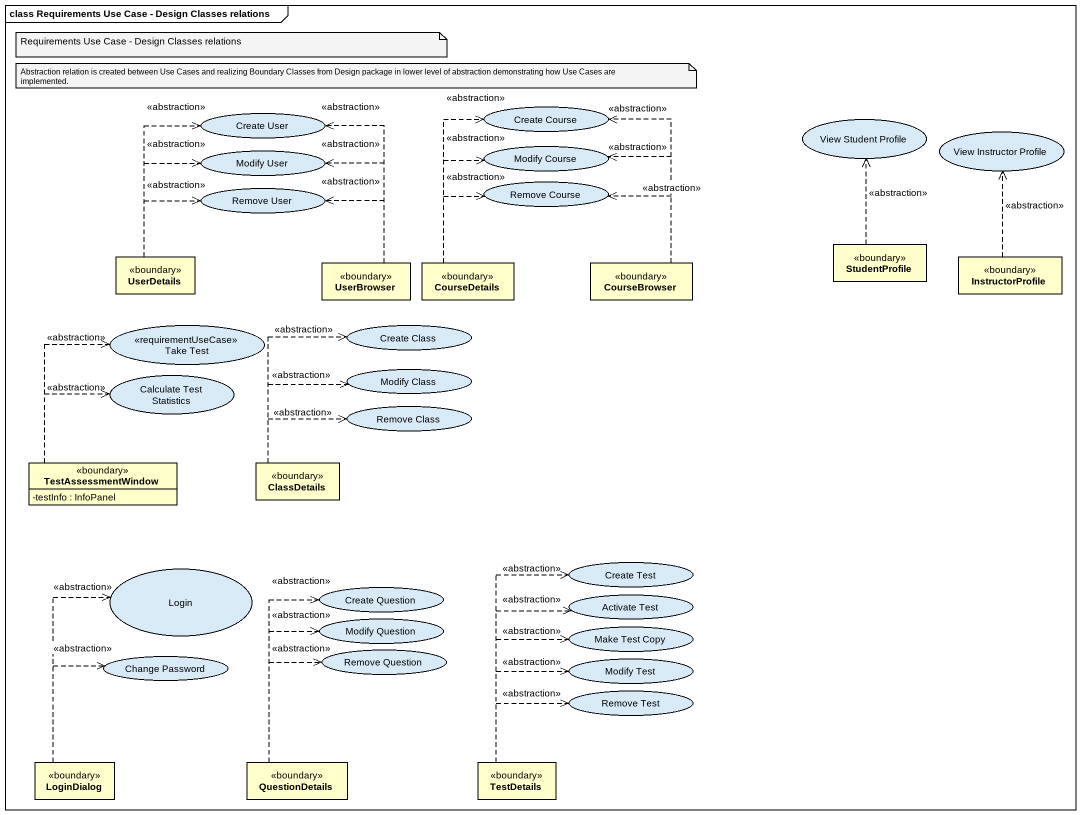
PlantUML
@startuml
mainframe class Requirements Use Case - Design Classes relations
allowmixing
hide circle
hide empty members
skinparam classAttributeIconSize 0
usecase "Create Course" as Create_Course
usecase "Create User" as Create_User
usecase "Modify Course" as Modify_Course
usecase "View Student Profile" as View_Student_Profile
usecase "View Instructor Profile" as View_Instructor_Profile
usecase "Modify User" as Modify_User
usecase "Remove Course" as Remove_Course
usecase "Remove User" as Remove_User
class UserDetails <<boundary>>
class UserBrowser <<boundary>>
class CourseDetails <<boundary>>
class CourseBrowser <<boundary>>
class StudentProfile <<boundary>>
class InstructorProfile <<boundary>>
usecase "Take Test" as Take_Test <<requirementUseCase>>
usecase "Create Class" as Create_Class
usecase "Calculate Test Statistics" as Calculate_Test_Statistics
usecase "Modify Class" as Modify_Class
usecase "Remove Class" as Remove_Class
class TestAssessmentWindow <<boundary>> {
  -testInfo : InfoPanel
}
class ClassDetails <<boundary>>
usecase Login
usecase "Create Question" as Create_Question
usecase "Create Test" as Create_Test
usecase "Modify Question" as Modify_Question
usecase "Make Test Copy" as Make_Test_Copy
usecase "Activate Test" as Activate_Test
usecase "Change Password" as Change_Password
usecase "Remove Question" as Remove_Question
usecase "Modify Test" as Modify_Test
usecase "Remove Test" as Remove_Test
class LoginDialog <<boundary>>
class QuestionDetails <<boundary>>
class TestDetails <<boundary>>
UserDetails .up.> Create_User : <<abstraction>>
UserDetails .up.> Modify_User : <<abstraction>>
UserDetails .up.> Remove_User : <<abstraction>>
UserBrowser .up.> Create_User : <<abstraction>>
UserBrowser .up.> Modify_User : <<abstraction>>
UserBrowser .up.> Remove_User : <<abstraction>>
CourseDetails .up.> Create_Course : <<abstraction>>
CourseDetails .up.> Modify_Course : <<abstraction>>
CourseDetails .up.> Remove_Course : <<abstraction>>
CourseBrowser .up.> Create_Course : <<abstraction>>
CourseBrowser .up.> Modify_Course : <<abstraction>>
CourseBrowser .up.> Remove_Course : <<abstraction>>
StudentProfile .up.> View_Student_Profile : <<abstraction>>
InstructorProfile .up.> View_Instructor_Profile : <<abstraction>>
TestAssessmentWindow .up.> Take_Test : <<abstraction>>
TestAssessmentWindow .up.> Calculate_Test_Statistics : <<abstraction>>
ClassDetails .up.> Create_Class : <<abstraction>>
ClassDetails .up.> Modify_Class : <<abstraction>>
ClassDetails .right.> Remove_Class : <<abstraction>>
LoginDialog .up.> Login : <<abstraction>>
LoginDialog .up.> Change_Password : <<abstraction>>
QuestionDetails .up.> Create_Question : <<abstraction>>
QuestionDetails .up.> Modify_Question : <<abstraction>>
QuestionDetails .up.> Remove_Question : <<abstraction>>
TestDetails .up.> Create_Test : <<abstraction>>
TestDetails .up.> Make_Test_Copy : <<abstraction>>
TestDetails .up.> Activate_Test : <<abstraction>>
TestDetails .up.> Modify_Test : <<abstraction>>
TestDetails .up.> Remove_Test : <<abstraction>>
note as N1
  Abstraction relation is created between Use Cases and realizing Boundary Classes from Design package in lower level of abstraction demonstrating how Use Cases are implemented.
end note
note as N2
  Requirements Use Case - Design Classes relations
end note
@enduml
